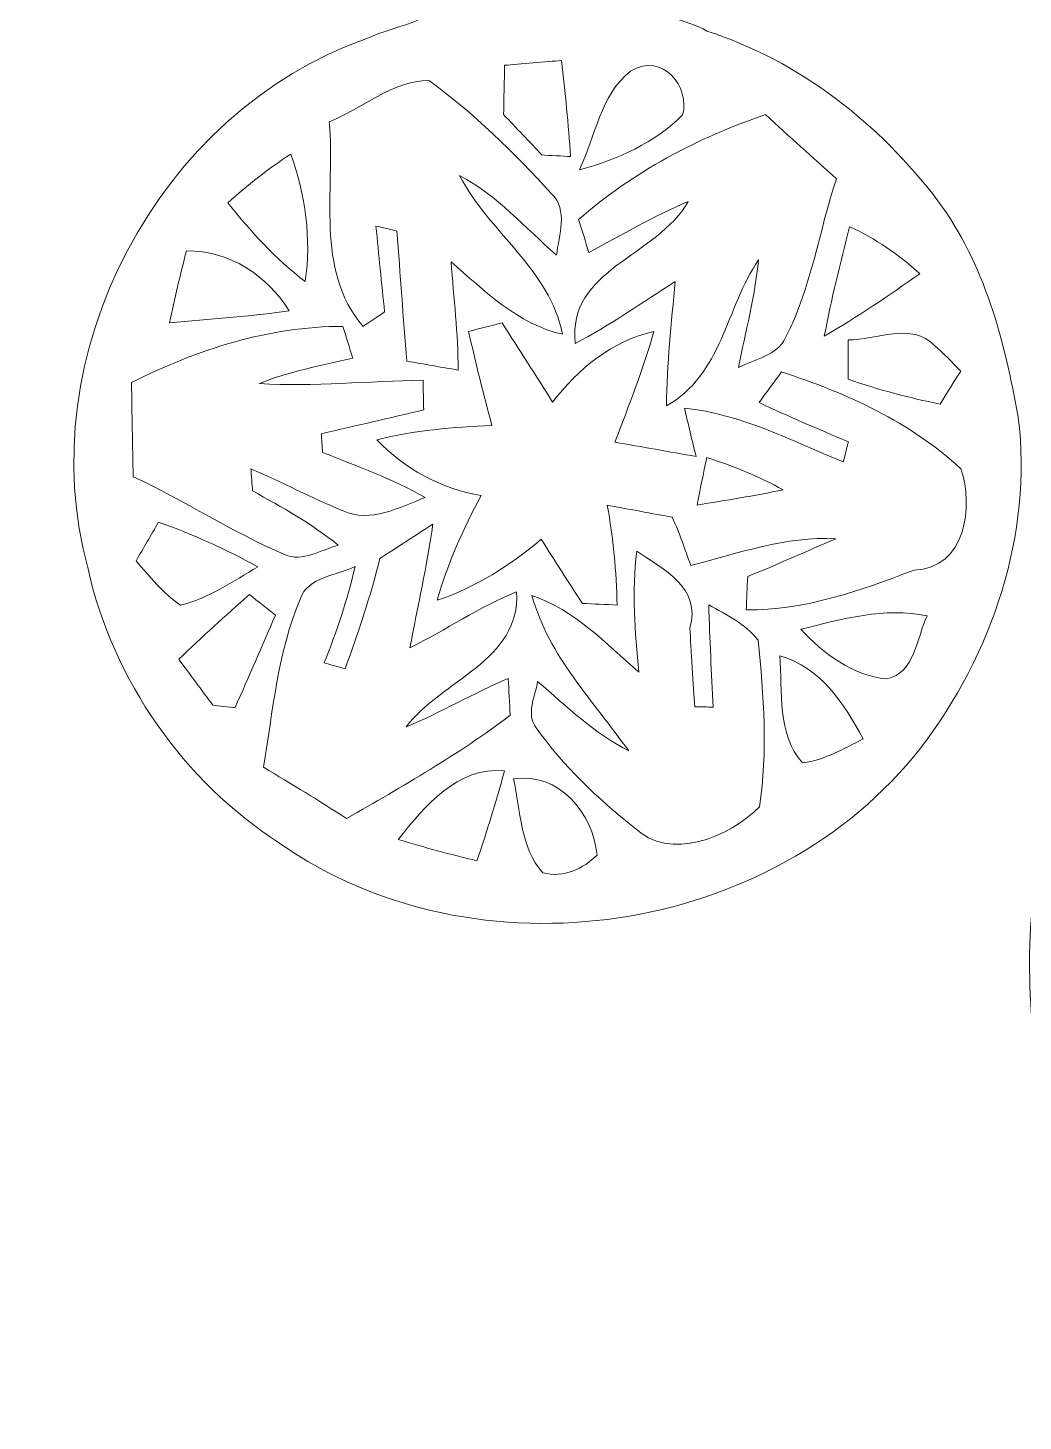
# Model space of a CAD drawing. Header units: centimetres. Extents: x -14.4 to 14.3, y -16.3 to 16.2.
# Drawn here: x -3.64 to 0.81, y 5.62 to 11.86 of the extents above; entities that cross this region are included whole.
import ezdxf

# ---------------------------------------------------------------- set-up
doc = ezdxf.new("R2010")
doc.units = ezdxf.units.CM
doc.header["$MEASUREMENT"] = 0
doc.layers.add('Layer 1', color=7, linetype='Continuous')

msp = doc.modelspace()

# ---------------------------------------------------------------- linework, layer by layer
at = {"layer": 'Layer 1', "color": 8, "lineweight": 9}
for points, knots in [([(-4.09288, 15.96745), (-3.88862, 16.03165), (-3.69106, 16.20275), (-3.46564, 16.10185), (-3.46564, 16.10185), (-3.17248, 16.0066), (-2.85251, 16.07434), (-2.56112, 15.99214), (-2.56112, 15.99214), (-2.28524, 15.78788), (-1.90389, 15.83656), (-1.63931, 15.61396), (-1.63931, 15.61396), (-1.48021, 15.48731), (-1.28406, 15.42523), (-1.10661, 15.32998), (-1.10661, 15.32998), (-0.93411, 15.2312), (-0.72491, 15.26683), (-0.54323, 15.19239), (-0.54323, 15.19239), (-0.23031, 15.07033), (0.12352, 15.12925), (0.4255, 15.25625), (0.4255, 15.25625), (0.78004, 15.30705), (1.15434, 15.36455), (1.45067, 15.58433), (1.45067, 15.58433), (1.61295, 15.70815), (1.81227, 15.76178), (2.00453, 15.81928), (2.00453, 15.81928), (2.16187, 15.87008), (2.29769, 15.97309), (2.4575, 16.01719), (2.4575, 16.01719), (2.65999, 16.05599), (2.85649, 15.97097), (3.05934, 15.98791), (3.05934, 15.98791), (3.19869, 15.99214), (3.33556, 16.03835), (3.47632, 16.02601), (3.47632, 16.02601), (3.66329, 15.98473), (3.82663, 15.86796), (4.02242, 15.85632), (4.02242, 15.85632), (4.25173, 15.82704), (4.4835, 15.7519), (4.65495, 15.59103), (4.65495, 15.59103), (4.84122, 15.40688), (5.12626, 15.40582), (5.32982, 15.24566), (5.32982, 15.24566), (5.6646, 15.12889), (6.0262, 15.08938), (6.38074, 15.09926), (6.38074, 15.09926), (6.77621, 15.04987), (7.16356, 15.21638), (7.49199, 15.42487), (7.49199, 15.42487), (7.861, 15.54376), (8.10159, 15.94593), (8.52104, 15.92688), (8.52104, 15.92688), (8.80115, 15.923), (9.04951, 16.10644), (9.33208, 16.06516), (9.33208, 16.06516), (9.56809, 16.00696), (9.80798, 15.9611), (10.05175, 15.95721), (10.05175, 15.95721), (10.28952, 15.93499), (10.48707, 15.77483), (10.72379, 15.74484), (10.72379, 15.74484), (10.94745, 15.72579), (11.13125, 15.60197), (11.30093, 15.46756), (11.30093, 15.46756), (11.57963, 15.31234), (11.87702, 15.17264), (12.20052, 15.14653), (12.20052, 15.14653), (12.46898, 15.08832), (12.74662, 15.04211), (13.01931, 15.10631), (13.01931, 15.10631), (13.21087, 15.16558), (13.39044, 15.28941), (13.60069, 15.25307), (13.60069, 15.25307), (13.87092, 15.19945), (14.1228, 15.00083), (14.18489, 14.72426), (14.18489, 14.72426), (14.29672, 14.41028), (14.18771, 14.03528), (13.91431, 13.84231), (13.91431, 13.84231), (13.77637, 13.71566), (13.57282, 13.74318), (13.40349, 13.70896), (13.40349, 13.70896), (13.22816, 13.71531), (13.07929, 13.62253), (12.91595, 13.58055), (12.91595, 13.58055), (12.73074, 13.5301), (12.55012, 13.59572), (12.37197, 13.63594), (12.37197, 13.63594), (12.24849, 13.66628), (12.12185, 13.63558), (11.99732, 13.64335), (11.99732, 13.64335), (11.86573, 13.65181), (11.73802, 13.68744), (11.6082, 13.70649), (11.6082, 13.70649), (11.60538, 12.81714), (11.59303, 11.92779), (11.60644, 11.03843), (11.60644, 11.03843), (11.53624, 10.78479), (11.85973, 10.71388), (11.88725, 10.49798), (11.88725, 10.49798), (11.87772, 10.20341), (11.89572, 9.91025), (11.92182, 9.61709), (11.92182, 9.61709), (12.25908, 9.4467), (12.63867, 9.33804), (12.92759, 9.08334), (12.92759, 9.08334), (13.70864, 8.418), (13.87797, 7.12154), (13.22357, 6.31474), (13.22357, 6.31474), (12.62279, 5.45749), (11.33409, 5.22183), (10.44439, 5.751), (10.44439, 5.751), (9.8295, 6.07203), (9.40969, 6.74407), (9.41357, 7.44081), (9.41357, 7.44081), (9.34513, 8.16753), (9.75224, 8.89954), (10.37383, 9.26749), (10.37383, 9.26749), (10.58268, 9.41636), (10.83033, 9.48798), (11.07127, 9.56453), (11.07127, 9.56453), (11.06281, 9.88203), (11.20392, 10.18895), (11.12384, 10.50574), (11.12384, 10.50574), (11.21274, 10.6218), (11.32492, 10.7234), (11.39795, 10.85146), (11.39795, 10.85146), (11.46568, 11.48787), (11.41171, 12.12993), (11.42864, 12.76846), (11.42864, 12.76846), (11.41876, 13.10571), (11.45651, 13.44685), (11.41594, 13.78269), (11.41594, 13.78269), (11.18134, 13.87971), (10.92981, 13.9485), (10.72732, 14.11325), (10.72732, 14.11325), (10.31245, 14.34255), (9.86125, 14.51083), (9.39276, 14.58385), (9.39276, 14.58385), (9.15463, 14.61631), (8.92392, 14.55704), (8.71507, 14.44521), (8.71507, 14.44521), (8.42509, 14.39053), (8.28927, 14.08361), (8.00916, 14.01129), (8.00916, 14.01129), (7.76892, 13.96755), (7.55867, 13.85395), (7.36676, 13.70896), (7.36676, 13.70896), (7.36534, 13.52728), (7.37064, 13.34525), (7.38298, 13.16392), (7.38298, 13.16392), (7.46306, 13.05773), (7.55726, 12.96107), (7.64651, 12.86124), (7.64651, 12.86124), (7.58195, 12.53633), (7.64721, 12.21283), (7.69766, 11.89145), (7.69766, 11.89145), (8.06561, 11.75951), (8.44237, 11.61417), (8.73342, 11.34359), (8.73342, 11.34359), (9.02834, 11.09453), (9.19026, 10.72975), (9.31338, 10.37345), (9.31338, 10.37345), (9.36736, 9.91836), (9.41216, 9.42447), (9.19697, 9.00114), (9.19697, 9.00114), (8.78281, 8.06346), (7.61652, 7.56463), (6.64427, 7.86837), (6.64427, 7.86837), (6.03361, 8.04229), (5.51044, 8.5009), (5.28537, 9.09745), (5.28537, 9.09745), (5.16295, 9.39731), (5.15696, 9.72928), (5.15625, 10.04748), (5.15625, 10.04748), (5.21446, 10.78832), (5.72987, 11.47341), (6.42554, 11.73482), (6.42554, 11.73482), (6.55854, 11.80149), (6.7187, 11.82689), (6.82806, 11.93343), (6.82806, 11.93343), (6.89156, 12.24705), (6.8965, 12.57372), (6.89439, 12.89369), (6.89439, 12.89369), (7.02139, 13.02775), (7.226, 13.14946), (7.19284, 13.36853), (7.19284, 13.36853), (7.25881, 13.67298), (6.86899, 13.74565), (6.64921, 13.67404), (6.64921, 13.67404), (6.29078, 13.55621), (5.93095, 13.72448), (5.56829, 13.67968), (5.56829, 13.67968), (5.30936, 13.62888), (5.11921, 13.83914), (4.88567, 13.8984), (4.88567, 13.8984), (4.6987, 13.94003), (4.48915, 13.93615), (4.34733, 14.08467), (4.34733, 14.08467), (4.17976, 14.25118), (3.94411, 14.29563), (3.74196, 14.40182), (3.74196, 14.40182), (3.52959, 14.51859), (3.27418, 14.47661), (3.04241, 14.49566), (3.04241, 14.49566), (3.02018, 13.31138), (3.03112, 12.1264), (3.0357, 10.94177), (3.0357, 10.94177), (3.15812, 10.79325), (3.36555, 10.63274), (3.32181, 10.41542), (3.32181, 10.41542), (3.25478, 10.16778), (3.30311, 9.89508), (3.38178, 9.65871), (3.38178, 9.65871), (3.62096, 9.49715), (3.93141, 9.46258), (4.16283, 9.28019), (4.16283, 9.28019), (4.85357, 8.82193), (5.18518, 7.92729), (4.99997, 7.12472), (4.99997, 7.12472), (4.80347, 6.21561), (3.92012, 5.53334), (2.99654, 5.53298), (2.99654, 5.53298), (2.01441, 5.46843), (1.0224, 6.20714), (0.87423, 7.19351), (0.87423, 7.19351), (0.83014, 7.58509), (0.81038, 7.99925), (0.96913, 8.36932), (0.96913, 8.36932), (1.15787, 8.81557), (1.50359, 9.19376), (1.93362, 9.41706), (1.93362, 9.41706), (2.11354, 9.50879), (2.31639, 9.54441), (2.49595, 9.63579), (2.49595, 9.63579), (2.56263, 9.94482), (2.59614, 10.2662), (2.54005, 10.58053), (2.54005, 10.58053), (2.65752, 10.74281), (2.88577, 10.87439), (2.84802, 11.1104), (2.84802, 11.1104), (2.87025, 12.10982), (2.84485, 13.10995), (2.86002, 14.10972), (2.86002, 14.10972), (2.84944, 14.23531), (2.88612, 14.40146), (2.77747, 14.49848), (2.77747, 14.49848), (2.62366, 14.5334), (2.48854, 14.4625), (2.36825, 14.38136), (2.36825, 14.38136), (2.22855, 14.28505), (2.06274, 14.23919), (1.91669, 14.15417), (1.91669, 14.15417), (1.78828, 14.09137), (1.67927, 13.98342), (1.53393, 13.96085), (1.53393, 13.96085), (1.19844, 13.93333), (0.88341, 13.80386), (0.54897, 13.77458), (0.54897, 13.77458), (0.28933, 13.74671), (0.06284, 13.55903), (-0.21197, 13.63135), (-0.21197, 13.63135), (-0.53547, 13.68533), (-0.86038, 13.73471), (-1.18846, 13.74918), (-1.18846, 13.74918), (-1.19481, 13.56573), (-1.19975, 13.38229), (-1.20363, 13.19885), (-1.20363, 13.19885), (-1.12319, 13.13746), (-1.03183, 13.08455), (-0.97432, 12.99882), (-0.97432, 12.99882), (-0.92352, 12.84219), (-0.97221, 12.67391), (-0.95139, 12.51269), (-0.95139, 12.51269), (-0.92846, 12.35077), (-0.92282, 12.18602), (-0.88295, 12.02692), (-0.88295, 12.02692), (-0.86143, 11.90027), (-0.6854, 11.90486), (-0.6032, 11.847), (-0.6032, 11.847), (-0.18657, 11.714), (0.17009, 11.43213), (0.43256, 11.08641), (0.43256, 11.08641), (0.64211, 10.8049), (0.73136, 10.4567), (0.79239, 10.11698), (0.79239, 10.11698), (0.85801, 9.59099), (0.67456, 9.05159), (0.356, 8.63496), (0.356, 8.63496), (-0.3051, 7.78865), (-1.63896, 7.59074), (-2.51737, 8.20704), (-2.51737, 8.20704), (-2.94847, 8.48715), (-3.26209, 8.93482), (-3.37533, 9.43647), (-3.37533, 9.43647), (-3.63815, 10.3932), (-3.06171, 11.48611), (-2.12614, 11.81313), (-2.12614, 11.81313), (-1.99597, 11.8791), (-1.75925, 11.88969), (-1.72433, 12.06925), (-1.72433, 12.06925), (-1.69822, 12.34689), (-1.7014, 12.62699), (-1.67953, 12.90428), (-1.67953, 12.90428), (-1.60968, 13.08031), (-1.38813, 13.1872), (-1.41459, 13.40451), (-1.41459, 13.40451), (-1.41847, 13.55868), (-1.38249, 13.7326), (-1.46151, 13.87441), (-1.46151, 13.87441), (-1.62379, 13.93439), (-1.80264, 13.96296), (-1.93917, 14.07832), (-1.93917, 14.07832), (-2.43235, 14.42051), (-3.03137, 14.62548), (-3.63462, 14.5969), (-3.63462, 14.5969), (-3.84981, 14.57045), (-4.03008, 14.44027), (-4.23893, 14.39159), (-4.23893, 14.39159), (-4.49152, 14.30833), (-4.65873, 14.05151), (-4.94096, 14.03458), (-4.94096, 14.03458), (-5.1692, 14.01447), (-5.32725, 13.83349), (-5.53398, 13.76047), (-5.53398, 13.76047), (-5.67226, 13.73048), (-5.81338, 13.71778), (-5.95308, 13.69767), (-5.95308, 13.69767), (-5.96048, 12.92156), (-5.99223, 12.14333), (-5.94884, 11.36899), (-5.94884, 11.36899), (-5.8677, 11.25398), (-5.74494, 11.17214), (-5.68602, 11.0402), (-5.68602, 11.0402), (-5.64616, 10.89944), (-5.69661, 10.75445), (-5.67262, 10.61263), (-5.67262, 10.61263), (-5.63981, 10.42919), (-5.63699, 10.24221), (-5.62005, 10.05701), (-5.62005, 10.05701), (-4.94484, 9.91766), (-4.3303, 9.446), (-4.08406, 8.7937), (-4.08406, 8.7937), (-3.93483, 8.44693), (-3.93871, 8.05993), (-3.96235, 7.68987), (-3.96235, 7.68987), (-4.08653, 7.05275), (-4.51127, 6.46679), (-5.10253, 6.18774), (-5.10253, 6.18774), (-5.51316, 6.00465), (-5.97706, 5.91575), (-6.42439, 5.99336), (-6.42439, 5.99336), (-6.98389, 6.09284), (-7.49648, 6.4241), (-7.82386, 6.88695), (-7.82386, 6.88695), (-8.06833, 7.23231), (-8.1537, 7.66306), (-8.17804, 8.07828), (-8.17804, 8.07828), (-8.17452, 8.89813), (-7.61325, 9.66119), (-6.85266, 9.94906), (-6.85266, 9.94906), (-6.72707, 10.00938), (-6.55915, 10.01291), (-6.47483, 10.13462), (-6.47483, 10.13462), (-6.4385, 10.42178), (-6.44661, 10.71176), (-6.43814, 11.00033), (-6.43814, 11.00033), (-6.37711, 11.19577), (-6.11782, 11.3002), (-6.15134, 11.53479), (-6.15134, 11.53479), (-6.12417, 12.12217), (-6.14252, 12.7106), (-6.13581, 13.29833), (-6.13581, 13.29833), (-6.14851, 13.41086), (-6.11888, 13.54139), (-6.18026, 13.64581), (-6.18026, 13.64581), (-6.35207, 13.66769), (-6.52846, 13.60807), (-6.69638, 13.66839), (-6.69638, 13.66839), (-6.9472, 13.75165), (-7.21637, 13.7259), (-7.47531, 13.74389), (-7.47531, 13.74389), (-7.61466, 13.78022), (-7.7219, 13.88994), (-7.86125, 13.92627), (-7.86125, 13.92627), (-8.06163, 13.97672), (-8.28952, 13.98272), (-8.44651, 14.13547), (-8.44651, 14.13547), (-8.62854, 14.32809), (-8.89877, 14.35455), (-9.12173, 14.4752), (-9.12173, 14.4752), (-9.33304, 14.5842), (-9.58104, 14.56692), (-9.81105, 14.58597), (-9.81105, 14.58597), (-9.94299, 14.60396), (-10.11903, 14.5842), (-10.18394, 14.44838), (-10.18394, 14.44838), (-10.20899, 14.21731), (-10.21498, 13.98589), (-10.20158, 13.75376), (-10.20158, 13.75376), (-10.20299, 13.56538), (-9.94017, 13.5107), (-9.94652, 13.3195), (-9.94652, 13.3195), (-9.95534, 13.0856), (-9.94899, 12.85277), (-9.9056, 12.62205), (-9.9056, 12.62205), (-9.89043, 12.53986), (-9.89466, 12.4305), (-9.80788, 12.3864), (-9.80788, 12.3864), (-9.59057, 12.2661), (-9.33833, 12.21706), (-9.13443, 12.0696), (-9.13443, 12.0696), (-8.42287, 11.63392), (-8.04646, 10.72164), (-8.24895, 9.91201), (-8.24895, 9.91201), (-8.36114, 9.32676), (-8.76754, 8.81205), (-9.29529, 8.54183), (-9.29529, 8.54183), (-9.79906, 8.29806), (-10.38926, 8.24054), (-10.93218, 8.37355), (-10.93218, 8.37355), (-11.47123, 8.539), (-11.93407, 8.92671), (-12.20606, 9.41847), (-12.20606, 9.41847), (-12.40009, 9.8143), (-12.45936, 10.27113), (-12.39903, 10.70612), (-12.39903, 10.70612), (-12.30096, 11.30831), (-11.90056, 11.8403), (-11.37986, 12.14686), (-11.37986, 12.14686), (-11.17383, 12.25834), (-10.94418, 12.31408), (-10.73251, 12.41356), (-10.73251, 12.41356), (-10.71416, 12.71977), (-10.69829, 13.02634), (-10.68241, 13.3329), (-10.68241, 13.3329), (-10.67113, 13.4913), (-10.51026, 13.56573), (-10.40443, 13.65851), (-10.40443, 13.65851), (-10.41466, 13.90828), (-10.39843, 14.16369), (-10.46334, 14.40746), (-10.46334, 14.40746), (-10.59422, 14.35948), (-10.72475, 14.31045), (-10.85351, 14.25788), (-10.85351, 14.25788), (-10.97981, 14.19333), (-11.074, 14.07761), (-11.20876, 14.02752), (-11.20876, 14.02752), (-11.36504, 13.97143), (-11.53614, 13.97778), (-11.69453, 13.93015), (-11.69453, 13.93015), (-11.82012, 13.88182), (-11.92701, 13.79151), (-12.05754, 13.75588), (-12.05754, 13.75588), (-12.29214, 13.71637), (-12.53309, 13.74459), (-12.76592, 13.69132), (-12.76592, 13.69132), (-13.13598, 13.57526), (-13.53392, 13.87794), (-13.59213, 14.24695), (-13.59213, 14.24695), (-13.70078, 14.52458), (-13.55579, 14.82198), (-13.37905, 15.03223), (-13.37905, 15.03223), (-13.1575, 15.2312), (-12.82483, 15.16346), (-12.55214, 15.20862), (-12.55214, 15.20862), (-12.33835, 15.24848), (-12.11046, 15.25625), (-11.91749, 15.36525), (-11.91749, 15.36525), (-11.824, 15.415), (-11.72734, 15.45945), (-11.62786, 15.49719), (-11.62786, 15.49719), (-11.42501, 15.57375), (-11.27367, 15.74978), (-11.06236, 15.8094), (-11.06236, 15.8094), (-10.86727, 15.86338), (-10.67571, 15.92864), (-10.48768, 16.00413), (-10.48768, 16.00413), (-10.3127, 16.08421), (-10.11938, 16.05599), (-9.93417, 16.04894), (-9.93417, 16.04894), (-9.68476, 16.02176), (-9.43217, 16.0881), (-9.18523, 16.02953), (-9.18523, 16.02953), (-9.05752, 15.99108), (-8.95486, 15.89266), (-8.82328, 15.86443), (-8.82328, 15.86443), (-8.66488, 15.83374), (-8.50189, 15.82528), (-8.34667, 15.77624), (-8.34667, 15.77624), (-8.22567, 15.72121), (-8.14171, 15.61185), (-8.02635, 15.54799), (-8.02635, 15.54799), (-7.63794, 15.38219), (-7.2386, 15.2312), (-6.82232, 15.15394), (-6.82232, 15.15394), (-6.29315, 15.08127), (-5.76928, 15.23331), (-5.30608, 15.4785), (-5.30608, 15.4785), (-5.08842, 15.56034), (-4.87957, 15.65982), (-4.69507, 15.80199), (-4.69507, 15.80199), (-4.51974, 15.92793), (-4.29678, 15.9304), (-4.09288, 15.96745), (-4.09288, 15.96745), (-4.09288, 15.96745), (-4.09288, 15.96745), (-4.09288, 15.96745)], [0, 0, 0, 0, 0.0058824, 0.0058824, 0.0058824, 0.0058824, 0.0117647, 0.0117647, 0.0117647, 0.0117647, 0.0176471, 0.0176471, 0.0176471, 0.0176471, 0.0235294, 0.0235294, 0.0235294, 0.0235294, 0.0294118, 0.0294118, 0.0294118, 0.0294118, 0.0352941, 0.0352941, 0.0352941, 0.0352941, 0.0411765, 0.0411765, 0.0411765, 0.0411765, 0.0470588, 0.0470588, 0.0470588, 0.0470588, 0.0529412, 0.0529412, 0.0529412, 0.0529412, 0.0588235, 0.0588235, 0.0588235, 0.0588235, 0.0647059, 0.0647059, 0.0647059, 0.0647059, 0.0705882, 0.0705882, 0.0705882, 0.0705882, 0.0764706, 0.0764706, 0.0764706, 0.0764706, 0.0823529, 0.0823529, 0.0823529, 0.0823529, 0.0882353, 0.0882353, 0.0882353, 0.0882353, 0.0941176, 0.0941176, 0.0941176, 0.0941176, 0.1, 0.1, 0.1, 0.1, 0.1058824, 0.1058824, 0.1058824, 0.1058824, 0.1117647, 0.1117647, 0.1117647, 0.1117647, 0.1176471, 0.1176471, 0.1176471, 0.1176471, 0.1235294, 0.1235294, 0.1235294, 0.1235294, 0.1294118, 0.1294118, 0.1294118, 0.1294118, 0.1352941, 0.1352941, 0.1352941, 0.1352941, 0.1411765, 0.1411765, 0.1411765, 0.1411765, 0.1470588, 0.1470588, 0.1470588, 0.1470588, 0.1529412, 0.1529412, 0.1529412, 0.1529412, 0.1588235, 0.1588235, 0.1588235, 0.1588235, 0.1647059, 0.1647059, 0.1647059, 0.1647059, 0.1705882, 0.1705882, 0.1705882, 0.1705882, 0.1764706, 0.1764706, 0.1764706, 0.1764706, 0.1823529, 0.1823529, 0.1823529, 0.1823529, 0.1882353, 0.1882353, 0.1882353, 0.1882353, 0.1941176, 0.1941176, 0.1941176, 0.1941176, 0.2, 0.2, 0.2, 0.2, 0.2058824, 0.2058824, 0.2058824, 0.2058824, 0.2117647, 0.2117647, 0.2117647, 0.2117647, 0.2176471, 0.2176471, 0.2176471, 0.2176471, 0.2235294, 0.2235294, 0.2235294, 0.2235294, 0.2294118, 0.2294118, 0.2294118, 0.2294118, 0.2352941, 0.2352941, 0.2352941, 0.2352941, 0.2411765, 0.2411765, 0.2411765, 0.2411765, 0.2470588, 0.2470588, 0.2470588, 0.2470588, 0.2529412, 0.2529412, 0.2529412, 0.2529412, 0.2588235, 0.2588235, 0.2588235, 0.2588235, 0.2647059, 0.2647059, 0.2647059, 0.2647059, 0.2705882, 0.2705882, 0.2705882, 0.2705882, 0.2764706, 0.2764706, 0.2764706, 0.2764706, 0.2823529, 0.2823529, 0.2823529, 0.2823529, 0.2882353, 0.2882353, 0.2882353, 0.2882353, 0.2941176, 0.2941176, 0.2941176, 0.2941176, 0.3, 0.3, 0.3, 0.3, 0.3058824, 0.3058824, 0.3058824, 0.3058824, 0.3117647, 0.3117647, 0.3117647, 0.3117647, 0.3176471, 0.3176471, 0.3176471, 0.3176471, 0.3235294, 0.3235294, 0.3235294, 0.3235294, 0.3294118, 0.3294118, 0.3294118, 0.3294118, 0.3352941, 0.3352941, 0.3352941, 0.3352941, 0.3411765, 0.3411765, 0.3411765, 0.3411765, 0.3470588, 0.3470588, 0.3470588, 0.3470588, 0.3529412, 0.3529412, 0.3529412, 0.3529412, 0.3588235, 0.3588235, 0.3588235, 0.3588235, 0.3647059, 0.3647059, 0.3647059, 0.3647059, 0.3705882, 0.3705882, 0.3705882, 0.3705882, 0.3764706, 0.3764706, 0.3764706, 0.3764706, 0.3823529, 0.3823529, 0.3823529, 0.3823529, 0.3882353, 0.3882353, 0.3882353, 0.3882353, 0.3941176, 0.3941176, 0.3941176, 0.3941176, 0.4, 0.4, 0.4, 0.4, 0.4058824, 0.4058824, 0.4058824, 0.4058824, 0.4117647, 0.4117647, 0.4117647, 0.4117647, 0.4176471, 0.4176471, 0.4176471, 0.4176471, 0.4235294, 0.4235294, 0.4235294, 0.4235294, 0.4294118, 0.4294118, 0.4294118, 0.4294118, 0.4352941, 0.4352941, 0.4352941, 0.4352941, 0.4411765, 0.4411765, 0.4411765, 0.4411765, 0.4470588, 0.4470588, 0.4470588, 0.4470588, 0.4529412, 0.4529412, 0.4529412, 0.4529412, 0.4588235, 0.4588235, 0.4588235, 0.4588235, 0.4647059, 0.4647059, 0.4647059, 0.4647059, 0.4705882, 0.4705882, 0.4705882, 0.4705882, 0.4764706, 0.4764706, 0.4764706, 0.4764706, 0.4823529, 0.4823529, 0.4823529, 0.4823529, 0.4882353, 0.4882353, 0.4882353, 0.4882353, 0.4941176, 0.4941176, 0.4941176, 0.4941176, 0.5, 0.5, 0.5, 0.5, 0.5058824, 0.5058824, 0.5058824, 0.5058824, 0.5117647, 0.5117647, 0.5117647, 0.5117647, 0.5176471, 0.5176471, 0.5176471, 0.5176471, 0.5235294, 0.5235294, 0.5235294, 0.5235294, 0.5294118, 0.5294118, 0.5294118, 0.5294118, 0.5352941, 0.5352941, 0.5352941, 0.5352941, 0.5411765, 0.5411765, 0.5411765, 0.5411765, 0.5470588, 0.5470588, 0.5470588, 0.5470588, 0.5529412, 0.5529412, 0.5529412, 0.5529412, 0.5588235, 0.5588235, 0.5588235, 0.5588235, 0.5647059, 0.5647059, 0.5647059, 0.5647059, 0.5705882, 0.5705882, 0.5705882, 0.5705882, 0.5764706, 0.5764706, 0.5764706, 0.5764706, 0.5823529, 0.5823529, 0.5823529, 0.5823529, 0.5882353, 0.5882353, 0.5882353, 0.5882353, 0.5941176, 0.5941176, 0.5941176, 0.5941176, 0.6, 0.6, 0.6, 0.6, 0.6058824, 0.6058824, 0.6058824, 0.6058824, 0.6117647, 0.6117647, 0.6117647, 0.6117647, 0.6176471, 0.6176471, 0.6176471, 0.6176471, 0.6235294, 0.6235294, 0.6235294, 0.6235294, 0.6294118, 0.6294118, 0.6294118, 0.6294118, 0.6352941, 0.6352941, 0.6352941, 0.6352941, 0.6411765, 0.6411765, 0.6411765, 0.6411765, 0.6470588, 0.6470588, 0.6470588, 0.6470588, 0.6529412, 0.6529412, 0.6529412, 0.6529412, 0.6588235, 0.6588235, 0.6588235, 0.6588235, 0.6647059, 0.6647059, 0.6647059, 0.6647059, 0.6705882, 0.6705882, 0.6705882, 0.6705882, 0.6764706, 0.6764706, 0.6764706, 0.6764706, 0.6823529, 0.6823529, 0.6823529, 0.6823529, 0.6882353, 0.6882353, 0.6882353, 0.6882353, 0.6941176, 0.6941176, 0.6941176, 0.6941176, 0.7, 0.7, 0.7, 0.7, 0.7058824, 0.7058824, 0.7058824, 0.7058824, 0.7117647, 0.7117647, 0.7117647, 0.7117647, 0.7176471, 0.7176471, 0.7176471, 0.7176471, 0.7235294, 0.7235294, 0.7235294, 0.7235294, 0.7294118, 0.7294118, 0.7294118, 0.7294118, 0.7352941, 0.7352941, 0.7352941, 0.7352941, 0.7411765, 0.7411765, 0.7411765, 0.7411765, 0.7470588, 0.7470588, 0.7470588, 0.7470588, 0.7529412, 0.7529412, 0.7529412, 0.7529412, 0.7588235, 0.7588235, 0.7588235, 0.7588235, 0.7647059, 0.7647059, 0.7647059, 0.7647059, 0.7705882, 0.7705882, 0.7705882, 0.7705882, 0.7764706, 0.7764706, 0.7764706, 0.7764706, 0.7823529, 0.7823529, 0.7823529, 0.7823529, 0.7882353, 0.7882353, 0.7882353, 0.7882353, 0.7941176, 0.7941176, 0.7941176, 0.7941176, 0.8, 0.8, 0.8, 0.8, 0.8058824, 0.8058824, 0.8058824, 0.8058824, 0.8117647, 0.8117647, 0.8117647, 0.8117647, 0.8176471, 0.8176471, 0.8176471, 0.8176471, 0.8235294, 0.8235294, 0.8235294, 0.8235294, 0.8294118, 0.8294118, 0.8294118, 0.8294118, 0.8352941, 0.8352941, 0.8352941, 0.8352941, 0.8411765, 0.8411765, 0.8411765, 0.8411765, 0.8470588, 0.8470588, 0.8470588, 0.8470588, 0.8529412, 0.8529412, 0.8529412, 0.8529412, 0.8588235, 0.8588235, 0.8588235, 0.8588235, 0.8647059, 0.8647059, 0.8647059, 0.8647059, 0.8705882, 0.8705882, 0.8705882, 0.8705882, 0.8764706, 0.8764706, 0.8764706, 0.8764706, 0.8823529, 0.8823529, 0.8823529, 0.8823529, 0.8882353, 0.8882353, 0.8882353, 0.8882353, 0.8941176, 0.8941176, 0.8941176, 0.8941176, 0.9, 0.9, 0.9, 0.9, 0.9058824, 0.9058824, 0.9058824, 0.9058824, 0.9117647, 0.9117647, 0.9117647, 0.9117647, 0.9176471, 0.9176471, 0.9176471, 0.9176471, 0.9235294, 0.9235294, 0.9235294, 0.9235294, 0.9294118, 0.9294118, 0.9294118, 0.9294118, 0.9352941, 0.9352941, 0.9352941, 0.9352941, 0.9411765, 0.9411765, 0.9411765, 0.9411765, 0.9470588, 0.9470588, 0.9470588, 0.9470588, 0.9529412, 0.9529412, 0.9529412, 0.9529412, 0.9588235, 0.9588235, 0.9588235, 0.9588235, 0.9647059, 0.9647059, 0.9647059, 0.9647059, 0.9705882, 0.9705882, 0.9705882, 0.9705882, 0.9764706, 0.9764706, 0.9764706, 0.9764706, 0.9823529, 0.9823529, 0.9823529, 0.9823529, 0.9882353, 0.9882353, 0.9882353, 0.9882353, 1, 1, 1, 1]), ([(-0.94434, 11.66779), (-1.08051, 11.56125), (-1.10168, 11.37252), (-1.17364, 11.2247), (-1.17364, 11.2247), (-1.00501, 11.27162), (-0.83603, 11.34535), (-0.71115, 11.47094), (-0.71115, 11.47094), (-0.67658, 11.59476), (-0.80076, 11.75563), (-0.94434, 11.66779), (-0.94434, 11.66779), (-0.94434, 11.66779), (-0.94434, 11.66779), (-0.94434, 11.66779)], [0, 0, 0, 0, 0.2, 0.2, 0.2, 0.2, 0.4, 0.4, 0.4, 0.4, 0.6, 0.6, 0.6, 0.6, 1, 1, 1, 1]), ([(-1.50878, 11.6939), (-1.51019, 11.63851), (-1.51231, 11.52809), (-1.51337, 11.47306), (-1.51337, 11.47306), (-1.45622, 11.41273), (-1.39907, 11.35241), (-1.34156, 11.29173), (-1.34156, 11.29173), (-1.30946, 11.28997), (-1.24526, 11.28644), (-1.21315, 11.28467), (-1.21315, 11.28467), (-1.22268, 11.42861), (-1.23749, 11.57183), (-1.25408, 11.71506), (-1.25408, 11.71506), (-1.31793, 11.70977), (-1.44528, 11.69919), (-1.50878, 11.6939), (-1.50878, 11.6939), (-1.50878, 11.6939), (-1.50878, 11.6939), (-1.50878, 11.6939)], [0, 0, 0, 0, 0.1428571, 0.1428571, 0.1428571, 0.1428571, 0.2857143, 0.2857143, 0.2857143, 0.2857143, 0.4285714, 0.4285714, 0.4285714, 0.4285714, 0.5714286, 0.5714286, 0.5714286, 0.5714286, 0.7142857, 0.7142857, 0.7142857, 0.7142857, 1, 1, 1, 1]), ([(-2.29442, 11.44025), (-2.2669, 11.13051), (-2.36074, 10.78055), (-2.14308, 10.52303), (-2.14308, 10.52303), (-2.11873, 10.53925), (-2.07076, 10.57206), (-2.04641, 10.58829), (-2.04641, 10.58829), (-2.05982, 10.7167), (-2.07287, 10.84476), (-2.08522, 10.97317), (-2.08522, 10.97317), (-2.06194, 10.96753), (-2.01466, 10.95624), (-1.99103, 10.95059), (-1.99103, 10.95059), (-1.97656, 10.75621), (-1.96316, 10.56183), (-1.94693, 10.36779), (-1.94693, 10.36779), (-1.87038, 10.35405), (-1.79383, 10.34064), (-1.71692, 10.32758), (-1.71692, 10.32758), (-1.71692, 10.48986), (-1.73668, 10.65144), (-1.74902, 10.81301), (-1.74902, 10.81301), (-1.59768, 10.68283), (-1.45128, 10.53396), (-1.24914, 10.4881), (-1.24914, 10.4881), (-1.30664, 10.77914), (-1.57969, 10.94636), (-1.71057, 11.19965), (-1.71057, 11.19965), (-1.54229, 11.11181), (-1.41741, 10.96576), (-1.2763, 10.84264), (-1.2763, 10.84264), (-1.26607, 10.93331), (-1.22268, 11.04373), (-1.29853, 11.11816), (-1.29853, 11.11816), (-1.46645, 11.30196), (-1.64707, 11.47905), (-1.84815, 11.62581), (-1.84815, 11.62581), (-2.0129, 11.62369), (-2.14837, 11.49951), (-2.29442, 11.44025), (-2.29442, 11.44025), (-2.29442, 11.44025), (-2.29442, 11.44025), (-2.29442, 11.44025)], [0, 0, 0, 0, 0.0666667, 0.0666667, 0.0666667, 0.0666667, 0.1333333, 0.1333333, 0.1333333, 0.1333333, 0.2, 0.2, 0.2, 0.2, 0.2666667, 0.2666667, 0.2666667, 0.2666667, 0.3333333, 0.3333333, 0.3333333, 0.3333333, 0.4, 0.4, 0.4, 0.4, 0.4666667, 0.4666667, 0.4666667, 0.4666667, 0.5333333, 0.5333333, 0.5333333, 0.5333333, 0.6, 0.6, 0.6, 0.6, 0.6666667, 0.6666667, 0.6666667, 0.6666667, 0.7333333, 0.7333333, 0.7333333, 0.7333333, 0.8, 0.8, 0.8, 0.8, 0.8666667, 0.8666667, 0.8666667, 0.8666667, 1, 1, 1, 1]), ([(-1.17717, 11.0028), (-1.16235, 10.95342), (-1.14683, 10.90403), (-1.13096, 10.85464), (-1.13096, 10.85464), (-0.9842, 10.93331), (-0.84027, 11.01833), (-0.68646, 11.08288), (-0.68646, 11.08288), (-0.82439, 10.8377), (-1.23044, 10.77808), (-1.19234, 10.44683), (-1.19234, 10.44683), (-1.03676, 10.52902), (-0.89213, 10.63027), (-0.74396, 10.72481), (-0.74396, 10.72481), (-0.7623, 10.53925), (-0.78135, 10.35369), (-0.78382, 10.16706), (-0.78382, 10.16706), (-0.53511, 10.30642), (-0.51783, 10.60487), (-0.37143, 10.82148), (-0.37143, 10.82148), (-0.38659, 10.65779), (-0.43069, 10.49939), (-0.46068, 10.33851), (-0.46068, 10.33851), (-0.38871, 10.37698), (-0.28923, 10.39215), (-0.25007, 10.47293), (-0.25007, 10.47293), (-0.13471, 10.69553), (-0.1012, 10.94848), (-0.02218, 11.18448), (-0.02218, 11.18448), (-0.12801, 11.28079), (-0.23455, 11.37604), (-0.33968, 11.4727), (-0.33968, 11.4727), (-0.64624, 11.36934), (-0.93269, 11.21588), (-1.17717, 11.0028), (-1.17717, 11.0028), (-1.17717, 11.0028), (-1.17717, 11.0028), (-1.17717, 11.0028)], [0, 0, 0, 0, 0.0769231, 0.0769231, 0.0769231, 0.0769231, 0.1538462, 0.1538462, 0.1538462, 0.1538462, 0.2307692, 0.2307692, 0.2307692, 0.2307692, 0.3076923, 0.3076923, 0.3076923, 0.3076923, 0.3846154, 0.3846154, 0.3846154, 0.3846154, 0.4615385, 0.4615385, 0.4615385, 0.4615385, 0.5384615, 0.5384615, 0.5384615, 0.5384615, 0.6153846, 0.6153846, 0.6153846, 0.6153846, 0.6923077, 0.6923077, 0.6923077, 0.6923077, 0.7692308, 0.7692308, 0.7692308, 0.7692308, 0.8461538, 0.8461538, 0.8461538, 0.8461538, 1, 1, 1, 1]), ([(-2.74844, 11.07795), (-2.64649, 10.94777), (-2.53431, 10.825), (-2.40237, 10.72411), (-2.40237, 10.72411), (-2.37344, 10.91673), (-2.40201, 11.11252), (-2.46657, 11.29561), (-2.46657, 11.29561), (-2.56711, 11.23176), (-2.65954, 11.15662), (-2.74844, 11.07795), (-2.74844, 11.07795), (-2.74844, 11.07795), (-2.74844, 11.07795), (-2.74844, 11.07795)], [0, 0, 0, 0, 0.2, 0.2, 0.2, 0.2, 0.4, 0.4, 0.4, 0.4, 0.6, 0.6, 0.6, 0.6, 1, 1, 1, 1]), ([(0.03639, 10.97035), (-0.00489, 10.80772), (-0.0444, 10.64509), (-0.0765, 10.48034), (-0.0765, 10.48034), (0.07131, 10.56536), (0.21207, 10.66167), (0.35142, 10.75939), (0.35142, 10.75939), (0.25758, 10.84476), (0.1521, 10.91814), (0.03639, 10.97035), (0.03639, 10.97035), (0.03639, 10.97035), (0.03639, 10.97035), (0.03639, 10.97035)], [0, 0, 0, 0, 0.2, 0.2, 0.2, 0.2, 0.4, 0.4, 0.4, 0.4, 0.6, 0.6, 0.6, 0.6, 1, 1, 1, 1]), ([(-2.93471, 10.8624), (-2.96152, 10.7548), (-2.98798, 10.64791), (-3.0102, 10.53961), (-3.0102, 10.53961), (-2.8317, 10.55548), (-2.65178, 10.56818), (-2.47398, 10.59323), (-2.47398, 10.59323), (-2.57629, 10.75339), (-2.7368, 10.8624), (-2.93471, 10.8624), (-2.93471, 10.8624), (-2.93471, 10.8624), (-2.93471, 10.8624), (-2.93471, 10.8624)], [0, 0, 0, 0, 0.2, 0.2, 0.2, 0.2, 0.4, 0.4, 0.4, 0.4, 0.6, 0.6, 0.6, 0.6, 1, 1, 1, 1]), ([(-3.18024, 10.2722), (-3.17848, 10.13144), (-3.17601, 9.99068), (-3.17319, 9.84957), (-3.17319, 9.84957), (-2.94212, 9.74303), (-2.72904, 9.60051), (-2.49444, 9.50103), (-2.49444, 9.50103), (-2.41401, 9.46469), (-2.33111, 9.5229), (-2.25385, 9.5423), (-2.25385, 9.5423), (-2.37168, 9.63896), (-2.50573, 9.71234), (-2.63802, 9.78643), (-2.63802, 9.78643), (-2.63979, 9.81111), (-2.64367, 9.86016), (-2.64578, 9.88485), (-2.64578, 9.88485), (-2.50608, 9.82594), (-2.37238, 9.75396), (-2.23233, 9.69611), (-2.23233, 9.69611), (-2.11097, 9.64179), (-1.97798, 9.71164), (-1.86473, 9.75715), (-1.86473, 9.75715), (-2.01149, 9.83864), (-2.16918, 9.89684), (-2.32476, 9.95858), (-2.32476, 9.95858), (-2.32617, 9.97975), (-2.32864, 10.02173), (-2.32969, 10.04253), (-2.32969, 10.04253), (-2.17729, 10.07782), (-2.02384, 10.11275), (-1.87144, 10.14942), (-1.87144, 10.14942), (-1.87214, 10.18259), (-1.8732, 10.24927), (-1.87391, 10.28243), (-1.87391, 10.28243), (-2.11873, 10.27855), (-2.36286, 10.25245), (-2.60768, 10.26691), (-2.60768, 10.26691), (-2.47363, 10.32265), (-2.33005, 10.3477), (-2.18929, 10.38121), (-2.18929, 10.38121), (-2.20411, 10.42848), (-2.21892, 10.47575), (-2.23303, 10.52338), (-2.23303, 10.52338), (-2.56676, 10.52373), (-2.88532, 10.41931), (-3.18024, 10.2722), (-3.18024, 10.2722), (-3.18024, 10.2722), (-3.18024, 10.2722), (-3.18024, 10.2722)], [0, 0, 0, 0, 0.0588235, 0.0588235, 0.0588235, 0.0588235, 0.1176471, 0.1176471, 0.1176471, 0.1176471, 0.1764706, 0.1764706, 0.1764706, 0.1764706, 0.2352941, 0.2352941, 0.2352941, 0.2352941, 0.2941176, 0.2941176, 0.2941176, 0.2941176, 0.3529412, 0.3529412, 0.3529412, 0.3529412, 0.4117647, 0.4117647, 0.4117647, 0.4117647, 0.4705882, 0.4705882, 0.4705882, 0.4705882, 0.5294118, 0.5294118, 0.5294118, 0.5294118, 0.5882353, 0.5882353, 0.5882353, 0.5882353, 0.6470588, 0.6470588, 0.6470588, 0.6470588, 0.7058824, 0.7058824, 0.7058824, 0.7058824, 0.7647059, 0.7647059, 0.7647059, 0.7647059, 0.8235294, 0.8235294, 0.8235294, 0.8235294, 0.8823529, 0.8823529, 0.8823529, 0.8823529, 1, 1, 1, 1]), ([(-1.67, 10.5008), (-1.63825, 10.35969), (-1.60403, 10.21893), (-1.56558, 10.07922), (-1.56558, 10.07922), (-1.73914, 10.07147), (-1.91342, 10.05806), (-2.08204, 10.01503), (-2.08204, 10.01503), (-1.95575, 9.88415), (-1.79383, 9.79595), (-1.6132, 9.76491), (-1.6132, 9.76491), (-1.6954, 9.61568), (-1.76384, 9.4594), (-1.81111, 9.29571), (-1.81111, 9.29571), (-1.6379, 9.35392), (-1.48373, 9.4527), (-1.34439, 9.56911), (-1.34439, 9.56911), (-1.28336, 9.47316), (-1.22233, 9.37755), (-1.16059, 9.2816), (-1.16059, 9.2816), (-1.10908, 9.27948), (-1.05723, 9.277), (-1.00501, 9.27455), (-1.00501, 9.27455), (-1.00748, 9.42483), (-1.02265, 9.57441), (-1.04876, 9.72222), (-1.04876, 9.72222), (-0.97644, 9.70881), (-0.83109, 9.68165), (-0.75842, 9.66825), (-0.75842, 9.66825), (-0.72385, 9.5991), (-0.70268, 9.52395), (-0.67446, 9.45199), (-0.67446, 9.45199), (-0.46209, 9.50667), (-0.24831, 9.58323), (-0.02535, 9.57194), (-0.02535, 9.57194), (-0.15729, 9.51479), (-0.28711, 9.45587), (-0.41976, 9.40225), (-0.41976, 9.40225), (-0.42223, 9.35251), (-0.42469, 9.30276), (-0.42646, 9.25302), (-0.42646, 9.25302), (-0.16576, 9.24985), (0.08507, 9.3384), (0.32566, 9.43118), (0.32566, 9.43118), (0.55744, 9.43894), (0.59342, 9.71727), (0.53557, 9.8845), (0.53557, 9.8845), (0.31261, 10.09405), (0.02086, 10.22528), (-0.26841, 10.31946), (-0.26841, 10.31946), (-0.30193, 10.27395), (-0.33544, 10.2281), (-0.36896, 10.18224), (-0.36896, 10.18224), (-0.23702, 10.1198), (-0.10296, 10.0623), (0.0318, 10.00656), (0.0318, 10.00656), (0.0258, 9.98397), (0.01381, 9.93846), (0.00781, 9.91589), (0.00781, 9.91589), (-0.22361, 10.01114), (-0.44904, 10.13037), (-0.70233, 10.15755), (-0.70233, 10.15755), (-0.68681, 10.08488), (-0.66882, 10.01255), (-0.65047, 9.94059), (-0.65047, 9.94059), (-0.77183, 9.9614), (-0.89424, 9.98363), (-1.01524, 10.00443), (-1.01524, 10.00443), (-0.95139, 10.16778), (-0.88895, 10.33217), (-0.83991, 10.50044), (-0.83991, 10.50044), (-1.0283, 10.45847), (-1.17823, 10.33323), (-1.29359, 10.18436), (-1.29359, 10.18436), (-1.36908, 10.30289), (-1.44458, 10.42143), (-1.52042, 10.53925), (-1.52042, 10.53925), (-1.57052, 10.5262), (-1.62026, 10.5135), (-1.67, 10.5008), (-1.67, 10.5008), (-1.67, 10.5008), (-1.67, 10.5008), (-1.67, 10.5008)], [0, 0, 0, 0, 0.0357143, 0.0357143, 0.0357143, 0.0357143, 0.0714286, 0.0714286, 0.0714286, 0.0714286, 0.1071429, 0.1071429, 0.1071429, 0.1071429, 0.1428571, 0.1428571, 0.1428571, 0.1428571, 0.1785714, 0.1785714, 0.1785714, 0.1785714, 0.2142857, 0.2142857, 0.2142857, 0.2142857, 0.25, 0.25, 0.25, 0.25, 0.2857143, 0.2857143, 0.2857143, 0.2857143, 0.3214286, 0.3214286, 0.3214286, 0.3214286, 0.3571429, 0.3571429, 0.3571429, 0.3571429, 0.3928571, 0.3928571, 0.3928571, 0.3928571, 0.4285714, 0.4285714, 0.4285714, 0.4285714, 0.4642857, 0.4642857, 0.4642857, 0.4642857, 0.5, 0.5, 0.5, 0.5, 0.5357143, 0.5357143, 0.5357143, 0.5357143, 0.5714286, 0.5714286, 0.5714286, 0.5714286, 0.6071429, 0.6071429, 0.6071429, 0.6071429, 0.6428571, 0.6428571, 0.6428571, 0.6428571, 0.6785714, 0.6785714, 0.6785714, 0.6785714, 0.7142857, 0.7142857, 0.7142857, 0.7142857, 0.75, 0.75, 0.75, 0.75, 0.7857143, 0.7857143, 0.7857143, 0.7857143, 0.8214286, 0.8214286, 0.8214286, 0.8214286, 0.8571429, 0.8571429, 0.8571429, 0.8571429, 0.8928571, 0.8928571, 0.8928571, 0.8928571, 0.9285714, 0.9285714, 0.9285714, 0.9285714, 1, 1, 1, 1]), ([(0.02968, 10.4627), (0.03004, 10.40414), (0.03004, 10.34522), (0.03074, 10.28631), (0.03074, 10.28631), (0.16515, 10.2401), (0.30238, 10.20305), (0.44243, 10.17518), (0.44243, 10.17518), (0.47277, 10.22493), (0.50346, 10.27395), (0.53451, 10.323), (0.53451, 10.323), (0.49606, 10.36251), (0.45831, 10.40237), (0.41739, 10.43836), (0.41739, 10.43836), (0.31543, 10.54419), (0.15704, 10.46234), (0.02968, 10.4627), (0.02968, 10.4627), (0.02968, 10.4627), (0.02968, 10.4627), (0.02968, 10.4627)], [0, 0, 0, 0, 0.1428571, 0.1428571, 0.1428571, 0.1428571, 0.2857143, 0.2857143, 0.2857143, 0.2857143, 0.4285714, 0.4285714, 0.4285714, 0.4285714, 0.5714286, 0.5714286, 0.5714286, 0.5714286, 0.7142857, 0.7142857, 0.7142857, 0.7142857, 1, 1, 1, 1]), ([(-0.60285, 9.93564), (-0.48502, 9.89754), (-0.36966, 9.85062), (-0.26065, 9.79101), (-0.26065, 9.79101), (-0.38906, 9.76419), (-0.51783, 9.74373), (-0.64659, 9.72257), (-0.64659, 9.72257), (-0.63319, 9.79383), (-0.61837, 9.86474), (-0.60285, 9.93564)], [0, 0, 0, 0, 0.25, 0.25, 0.25, 0.25, 0.5, 0.5, 0.5, 0.5, 1, 1, 1, 1]), ([(-3.05924, 9.64602), (-3.09275, 9.58851), (-3.12627, 9.53066), (-3.16013, 9.47316), (-3.16013, 9.47316), (-3.0984, 9.40225), (-3.03948, 9.32676), (-2.96081, 9.27348), (-2.96081, 9.27348), (-2.83452, 9.30312), (-2.72622, 9.38144), (-2.61474, 9.44529), (-2.61474, 9.44529), (-2.75691, 9.52465), (-2.90578, 9.59169), (-3.05924, 9.64602), (-3.05924, 9.64602), (-3.05924, 9.64602), (-3.05924, 9.64602), (-3.05924, 9.64602)], [0, 0, 0, 0, 0.1666667, 0.1666667, 0.1666667, 0.1666667, 0.3333333, 0.3333333, 0.3333333, 0.3333333, 0.5, 0.5, 0.5, 0.5, 0.6666667, 0.6666667, 0.6666667, 0.6666667, 1, 1, 1, 1]), ([(-2.06723, 9.48303), (-2.10956, 9.31547), (-2.16424, 9.15143), (-2.22351, 8.98915), (-2.22351, 8.98915), (-2.24679, 8.9955), (-2.29371, 9.0082), (-2.31699, 9.01489), (-2.31699, 9.01489), (-2.26126, 9.15566), (-2.21293, 9.29924), (-2.17871, 9.4467), (-2.17871, 9.4467), (-2.25808, 9.40719), (-2.39108, 9.4026), (-2.42494, 9.30065), (-2.42494, 9.30065), (-2.52443, 9.06217), (-2.54806, 8.80006), (-2.58863, 8.54712), (-2.58863, 8.54712), (-2.46375, 8.47233), (-2.33851, 8.39719), (-2.21716, 8.31711), (-2.21716, 8.31711), (-1.96633, 8.46175), (-1.7148, 8.60533), (-1.48373, 8.78066), (-1.48373, 8.78066), (-1.48691, 8.83569), (-1.48973, 8.89072), (-1.49255, 8.9454), (-1.49255, 8.9454), (-1.64813, 8.87908), (-1.79418, 8.793), (-1.95011, 8.72809), (-1.95011, 8.72809), (-1.79383, 8.93764), (-1.43611, 9.02478), (-1.45516, 9.33381), (-1.45516, 9.33381), (-1.62238, 9.26536), (-1.77195, 9.1627), (-1.93317, 9.08263), (-1.93317, 9.08263), (-1.89789, 9.26714), (-1.85662, 9.45093), (-1.83051, 9.6372), (-1.83051, 9.6372), (-1.88978, 9.59874), (-2.00831, 9.52149), (-2.06723, 9.48303), (-2.06723, 9.48303), (-2.06723, 9.48303), (-2.06723, 9.48303), (-2.06723, 9.48303)], [0, 0, 0, 0, 0.0666667, 0.0666667, 0.0666667, 0.0666667, 0.1333333, 0.1333333, 0.1333333, 0.1333333, 0.2, 0.2, 0.2, 0.2, 0.2666667, 0.2666667, 0.2666667, 0.2666667, 0.3333333, 0.3333333, 0.3333333, 0.3333333, 0.4, 0.4, 0.4, 0.4, 0.4666667, 0.4666667, 0.4666667, 0.4666667, 0.5333333, 0.5333333, 0.5333333, 0.5333333, 0.6, 0.6, 0.6, 0.6, 0.6666667, 0.6666667, 0.6666667, 0.6666667, 0.7333333, 0.7333333, 0.7333333, 0.7333333, 0.8, 0.8, 0.8, 0.8, 0.8666667, 0.8666667, 0.8666667, 0.8666667, 1, 1, 1, 1]), ([(-0.91717, 9.51585), (-0.93799, 9.33558), (-0.92599, 9.1539), (-0.90765, 8.97398), (-0.90765, 8.97398), (-1.05617, 9.10273), (-1.19481, 9.25302), (-1.38637, 9.31653), (-1.38637, 9.31653), (-1.31087, 9.04558), (-1.1112, 8.84344), (-0.9528, 8.6205), (-0.9528, 8.6205), (-1.10661, 8.69916), (-1.23114, 8.82087), (-1.36097, 8.93165), (-1.36097, 8.93165), (-1.37155, 8.86426), (-1.41494, 8.7856), (-1.36696, 8.72351), (-1.36696, 8.72351), (-1.24631, 8.55276), (-1.09144, 8.40706), (-0.92846, 8.27723), (-0.92846, 8.27723), (-0.76654, 8.12272), (-0.50442, 8.23385), (-0.36684, 8.36967), (-0.36684, 8.36967), (-0.32909, 8.61591), (-0.34744, 8.8699), (-0.37319, 9.1165), (-0.37319, 9.1165), (-0.42928, 9.19023), (-0.51465, 9.23151), (-0.59403, 9.27489), (-0.59403, 9.27489), (-0.58944, 9.12215), (-0.58239, 8.96975), (-0.57463, 8.81699), (-0.57463, 8.81699), (-0.59544, 8.81735), (-0.63671, 8.8184), (-0.65718, 8.81876), (-0.65718, 8.81876), (-0.66282, 8.90695), (-0.6734, 9.08263), (-0.67905, 9.17083), (-0.67905, 9.17083), (-0.62543, 9.35463), (-0.79934, 9.43541), (-0.91717, 9.51585), (-0.91717, 9.51585), (-0.91717, 9.51585), (-0.91717, 9.51585), (-0.91717, 9.51585)], [0, 0, 0, 0, 0.0666667, 0.0666667, 0.0666667, 0.0666667, 0.1333333, 0.1333333, 0.1333333, 0.1333333, 0.2, 0.2, 0.2, 0.2, 0.2666667, 0.2666667, 0.2666667, 0.2666667, 0.3333333, 0.3333333, 0.3333333, 0.3333333, 0.4, 0.4, 0.4, 0.4, 0.4666667, 0.4666667, 0.4666667, 0.4666667, 0.5333333, 0.5333333, 0.5333333, 0.5333333, 0.6, 0.6, 0.6, 0.6, 0.6666667, 0.6666667, 0.6666667, 0.6666667, 0.7333333, 0.7333333, 0.7333333, 0.7333333, 0.8, 0.8, 0.8, 0.8, 0.8666667, 0.8666667, 0.8666667, 0.8666667, 1, 1, 1, 1]), ([(-2.96893, 9.03183), (-2.91813, 8.9634), (-2.86698, 8.8946), (-2.81582, 8.82546), (-2.81582, 8.82546), (-2.79113, 8.82298), (-2.74139, 8.81735), (-2.71669, 8.81452), (-2.71669, 8.81452), (-2.65566, 8.95246), (-2.59498, 9.09075), (-2.53536, 9.22939), (-2.53536, 9.22939), (-2.57452, 9.26008), (-2.61298, 9.29077), (-2.65178, 9.32111), (-2.65178, 9.32111), (-2.76008, 9.22763), (-2.86486, 9.13026), (-2.96893, 9.03183), (-2.96893, 9.03183), (-2.96893, 9.03183), (-2.96893, 9.03183), (-2.96893, 9.03183)], [0, 0, 0, 0, 0.1428571, 0.1428571, 0.1428571, 0.1428571, 0.2857143, 0.2857143, 0.2857143, 0.2857143, 0.4285714, 0.4285714, 0.4285714, 0.4285714, 0.5714286, 0.5714286, 0.5714286, 0.5714286, 0.7142857, 0.7142857, 0.7142857, 0.7142857, 1, 1, 1, 1]), ([(-0.18234, 9.16589), (-0.07933, 9.05759), (0.04909, 8.95774), (0.2029, 8.94329), (0.2029, 8.94329), (0.32919, 8.96938), (0.33836, 9.12885), (0.38387, 9.22551), (0.38387, 9.22551), (0.19302, 9.26677), (0.00217, 9.2114), (-0.18234, 9.16589), (-0.18234, 9.16589), (-0.18234, 9.16589), (-0.18234, 9.16589), (-0.18234, 9.16589)], [0, 0, 0, 0, 0.2, 0.2, 0.2, 0.2, 0.4, 0.4, 0.4, 0.4, 0.6, 0.6, 0.6, 0.6, 1, 1, 1, 1]), ([(-0.27618, 9.04699), (-0.26242, 8.88649), (-0.29029, 8.69704), (-0.17352, 8.56651), (-0.17352, 8.56651), (-0.0758, 8.58028), (0.01099, 8.62966), (0.09742, 8.67412), (0.09742, 8.67412), (0.01204, 8.83357), (-0.09238, 8.99514), (-0.27618, 9.04699), (-0.27618, 9.04699), (-0.27618, 9.04699), (-0.27618, 9.04699), (-0.27618, 9.04699)], [0, 0, 0, 0, 0.2, 0.2, 0.2, 0.2, 0.4, 0.4, 0.4, 0.4, 0.6, 0.6, 0.6, 0.6, 1, 1, 1, 1]), ([(-1.98503, 8.22397), (-1.86826, 8.18799), (-1.75184, 8.15659), (-1.63261, 8.12802), (-1.63261, 8.12802), (-1.5878, 8.26172), (-1.54582, 8.39613), (-1.50913, 8.53195), (-1.50913, 8.53195), (-1.72115, 8.55065), (-1.86509, 8.37496), (-1.98503, 8.22397), (-1.98503, 8.22397), (-1.98503, 8.22397), (-1.98503, 8.22397), (-1.98503, 8.22397)], [0, 0, 0, 0, 0.2, 0.2, 0.2, 0.2, 0.4, 0.4, 0.4, 0.4, 0.6, 0.6, 0.6, 0.6, 1, 1, 1, 1]), ([(-1.46892, 8.4949), (-1.43646, 8.35521), (-1.44034, 8.18834), (-1.33733, 8.07475), (-1.33733, 8.07475), (-1.2449, 8.04863), (-1.15671, 8.09309), (-1.09427, 8.15411), (-1.09427, 8.15411), (-1.11367, 8.34074), (-1.26431, 8.52807), (-1.46892, 8.4949), (-1.46892, 8.4949), (-1.46892, 8.4949), (-1.46892, 8.4949), (-1.46892, 8.4949)], [0, 0, 0, 0, 0.2, 0.2, 0.2, 0.2, 0.4, 0.4, 0.4, 0.4, 0.6, 0.6, 0.6, 0.6, 1, 1, 1, 1])]:
    msp.add_open_spline(points, degree=3, knots=knots, dxfattribs=at)

doc.saveas('drawing.dxf')
